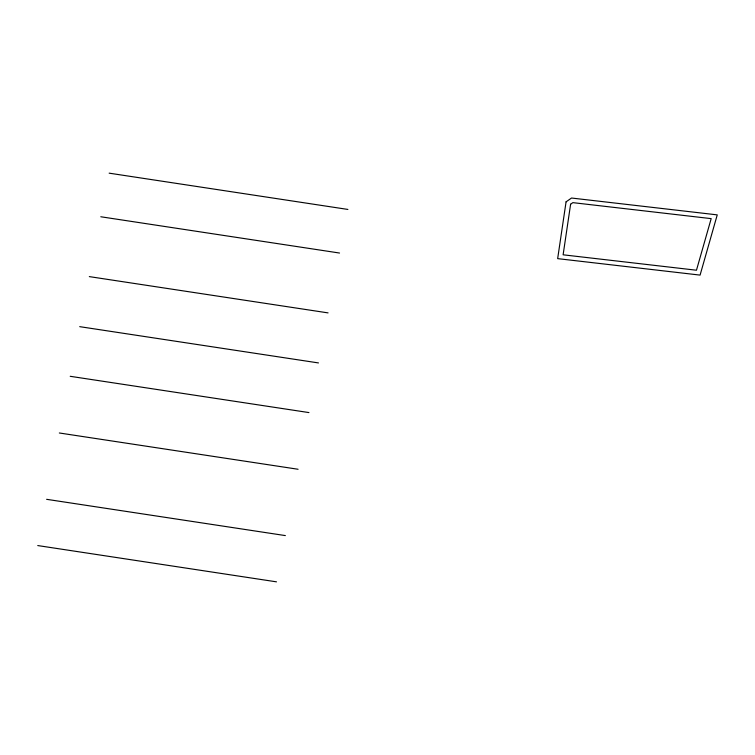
<?xml version="1.0" encoding="UTF-8"?>
<svg xmlns="http://www.w3.org/2000/svg" width="755" height="755" viewBox="0 0 755 755"><rect width="100%" height="100%" fill="white"/><g stroke="black" fill="none" stroke-linecap="round" stroke-linejoin="round"><path stroke-width="1.13" d="M109.154 173.159L347.895 209.437M100.792 216.761L339.542 253.038M89.317 276.613L328.066 312.891M79.719 326.66L318.468 362.928M70.206 376.301L308.946 412.579M59.334 432.983L298.083 469.261M46.621 499.319L285.362 535.588M37.75 545.563L276.49 581.841M566.071 201.849L557.662 258.635L700.083 275.103L717.25 214.873L571.526 198.027L566.071 201.849M570.61 204.227L563.117 254.803L696.469 270.224L711.182 218.629L572.866 202.642L570.61 204.227"/></g></svg>
